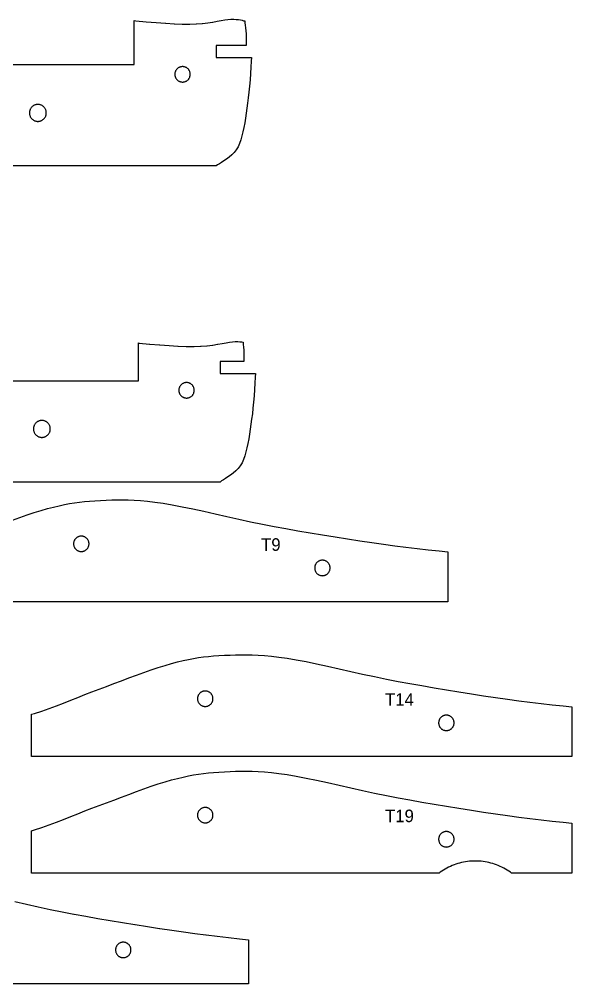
# Model space of a CAD drawing. Header units: metres. Extents: x 6 to 578, y 171 to 394.
# Drawn here: x 463.4 to 578, y 194.1 to 394 of the extents above; entities that cross this region are included whole.
import ezdxf

# ---------------------------------------------------------------- set-up
doc = ezdxf.new("R2010")
doc.units = ezdxf.units.M
doc.layers.add('CORTAR', color=1, linetype='Continuous')
doc.layers.add('GRABAR', color=5, linetype='Continuous')

msp = doc.modelspace()

# ---------------------------------------------------------------- linework, layer by layer
at = {"layer": 'CORTAR'}
for points in [[(375.3, 384.6), (487.3, 384.6), (487.3, 393.72), (487.62, 393.69), (487.63, 393.69), (489.77, 393.49), (489.78, 393.49), (491.83, 393.32), (491.85, 393.32), (493.78, 393.18), (493.8, 393.18), (495.59, 393.07), (495.61, 393.07), (497.25, 393), (497.29, 393), (498.76, 392.98), (498.81, 392.98), (500.14, 393.03), (500.19, 393.04), (501.39, 393.13), (501.44, 393.14), (502.52, 393.27), (502.56, 393.27), (503.54, 393.42), (503.57, 393.43), (504.47, 393.59), (504.48, 393.59), (505.29, 393.74), (506.04, 393.87), (506.71, 393.95), (507.34, 394), (507.93, 394), (508.45, 393.97), (508.91, 393.93), (509.31, 393.86), (509.65, 393.79), (509.96, 393.71), (510.19, 393.65), (510.24, 393.28), (510.3, 392.78), (510.36, 392.23), (510.42, 391.62), (510.46, 390.96), (510.5, 390.24), (510.51, 389.47), (510.5, 388.63), (510.5, 388.6), (504.3, 388.6), (504.3, 386.1), (511.6, 386.1), (511.56, 385.34), (511.48, 384.09), (511.4, 382.79), (511.3, 381.47), (511.19, 380.17), (511.07, 378.9), (510.94, 377.7), (510.8, 376.6), (510.65, 375.55), (510.51, 374.53), (510.36, 373.52), (510.2, 372.54), (510.02, 371.6), (509.83, 370.69), (509.62, 369.84), (509.38, 369.03), (509.1, 368.28), (508.8, 367.6), (508.43, 366.98), (507.99, 366.41), (507.49, 365.9), (506.96, 365.45), (506.42, 365.04), (505.89, 364.67), (505.4, 364.35), (504.95, 364.06), (504.58, 363.81), (504.3, 363.6), (321.3, 363.6)], [(438.53, 319.11), (488.13, 319.11), (488.13, 326.93), (488.31, 326.91), (488.33, 326.91), (490.48, 326.71), (490.5, 326.71), (492.55, 326.54), (492.58, 326.54), (494.52, 326.4), (494.55, 326.39), (496.34, 326.29), (496.39, 326.29), (498.02, 326.22), (498.1, 326.21), (499.58, 326.2), (499.69, 326.2), (501.02, 326.25), (501.13, 326.26), (502.33, 326.35), (502.43, 326.36), (503.51, 326.49), (503.59, 326.5), (504.57, 326.66), (504.63, 326.66), (505.52, 326.82), (505.54, 326.83), (506.35, 326.97), (507.06, 327.1), (507.67, 327.18), (508.22, 327.21), (508.73, 327.22), (509.18, 327.19), (509.57, 327.15), (509.84, 327.11), (509.9, 326.61), (509.95, 326.03), (510, 325.4), (510.03, 324.72), (510.04, 323.98), (510.03, 323.17), (510.03, 323.11), (505.13, 323.11), (505.13, 320.61), (512.43, 320.61), (512.39, 319.86), (512.32, 318.6), (512.23, 317.3), (512.13, 315.99), (512.02, 314.68), (511.9, 313.42), (511.77, 312.22), (511.63, 311.11), (511.48, 310.07), (511.34, 309.04), (511.19, 308.04), (511.03, 307.06), (510.85, 306.11), (510.66, 305.21), (510.45, 304.35), (510.21, 303.55), (509.93, 302.8), (509.63, 302.11), (509.26, 301.49), (508.82, 300.93), (508.32, 300.42), (507.79, 299.96), (507.25, 299.55), (506.72, 299.19), (506.23, 298.86), (505.78, 298.58), (505.41, 298.33), (505.13, 298.11), (322.13, 298.11)], [(462.05, 290.19), (463.59, 290.75), (465.09, 291.28), (466.55, 291.78), (467.96, 292.22), (469.3, 292.6), (470.55, 292.93), (471.72, 293.21), (472.83, 293.45), (473.89, 293.65), (474.92, 293.82), (475.95, 293.96), (476.98, 294.08), (478.03, 294.17), (479.14, 294.24), (480.3, 294.3), (481.47, 294.36), (482.61, 294.4), (483.74, 294.43), (484.87, 294.43), (486.05, 294.41), (487.28, 294.36), (488.6, 294.27), (490.03, 294.13), (491.58, 293.94), (493.3, 293.7), (495.18, 293.39), (497.23, 293), (499.4, 292.55), (501.68, 292.05), (504.05, 291.52), (506.47, 290.97), (508.94, 290.42), (511.41, 289.88), (513.87, 289.37), (516.3, 288.9), (518.74, 288.46), (521.23, 288.02), (523.78, 287.58), (526.35, 287.15), (528.92, 286.73), (531.49, 286.32), (534.03, 285.93), (536.52, 285.56), (538.95, 285.22), (541.3, 284.9), (543.61, 284.61), (545.93, 284.33), (548.24, 284.06), (550.51, 283.82), (552.3, 283.64), (552.3, 273.3), (522.7, 273.3), (522.7, 273.31), (502.7, 273.31), (502.3, 273.31), (442.3, 273.31)], [(462.49, 211.19), (464.91, 210.64), (464.91, 210.64), (467.38, 210.09), (467.38, 210.09), (469.86, 209.55), (469.87, 209.55), (472.33, 209.04), (472.35, 209.04), (474.77, 208.57), (474.79, 208.57), (477.22, 208.13), (477.23, 208.12), (479.73, 207.68), (479.73, 207.68), (482.28, 207.24), (482.28, 207.24), (484.85, 206.81), (484.85, 206.81), (487.43, 206.39), (487.44, 206.39), (490, 205.98), (490.01, 205.98), (492.55, 205.59), (492.56, 205.59), (495.05, 205.22), (495.06, 205.22), (497.48, 204.87), (497.49, 204.87), (499.84, 204.56), (499.85, 204.56), (502.16, 204.26), (502.17, 204.26), (504.49, 203.98), (504.49, 203.98), (506.8, 203.71), (506.81, 203.71), (509.09, 203.47), (509.1, 203.47), (511, 203.27), (511, 194.15), (399, 194.15)]]:
    msp.add_lwpolyline(points, dxfattribs=at)
for points in [[(498.88, 382.81), (498.87, 382.91), (498.84, 383.01), (498.81, 383.11), (498.78, 383.21), (498.73, 383.31), (498.68, 383.4), (498.63, 383.49), (498.57, 383.57), (498.5, 383.65), (498.43, 383.73), (498.35, 383.8), (498.27, 383.87), (498.19, 383.93), (498.1, 383.98), (498.01, 384.03), (497.91, 384.08), (497.81, 384.11), (497.71, 384.14), (497.61, 384.17), (497.51, 384.18), (497.4, 384.19), (497.3, 384.2), (497.19, 384.19), (497.09, 384.18), (496.99, 384.17), (496.88, 384.14), (496.78, 384.11), (496.69, 384.08), (496.59, 384.03), (496.5, 383.98), (496.41, 383.93), (496.32, 383.87), (496.24, 383.8), (496.17, 383.73), (496.1, 383.65), (496.03, 383.57), (495.97, 383.49), (495.91, 383.4), (495.86, 383.31), (495.82, 383.21), (495.78, 383.11), (495.75, 383.01), (495.73, 382.91), (495.71, 382.81), (495.7, 382.7), (495.7, 382.6), (495.7, 382.49), (495.71, 382.39), (495.73, 382.29), (495.75, 382.18), (495.78, 382.08), (495.82, 381.99), (495.86, 381.89), (495.91, 381.8), (495.97, 381.71), (496.03, 381.62), (496.1, 381.54), (496.17, 381.47), (496.24, 381.4), (496.32, 381.33), (496.41, 381.27), (496.5, 381.21), (496.59, 381.16), (496.69, 381.12), (496.78, 381.08), (496.88, 381.05), (496.99, 381.03), (497.09, 381.01), (497.19, 381), (497.3, 381), (497.4, 381), (497.51, 381.01), (497.61, 381.03), (497.71, 381.05), (497.81, 381.08), (497.91, 381.12), (498.01, 381.16), (498.1, 381.21), (498.19, 381.27), (498.27, 381.33), (498.35, 381.4), (498.43, 381.47), (498.5, 381.54), (498.57, 381.62), (498.63, 381.71), (498.68, 381.8), (498.73, 381.89), (498.78, 381.99), (498.81, 382.08), (498.84, 382.18), (498.87, 382.29), (498.88, 382.39), (498.9, 382.49), (498.9, 382.6), (498.9, 382.7), (498.88, 382.81)], [(468.92, 375.27), (468.87, 375.37), (468.81, 375.47), (468.75, 375.57), (468.69, 375.66), (468.61, 375.75), (468.54, 375.84), (468.45, 375.91), (468.36, 375.99), (468.27, 376.05), (468.17, 376.11), (468.07, 376.17), (467.97, 376.21), (467.86, 376.26), (467.75, 376.29), (467.64, 376.31), (467.53, 376.33), (467.41, 376.34), (467.3, 376.35), (467.18, 376.34), (467.07, 376.33), (466.96, 376.31), (466.85, 376.29), (466.74, 376.26), (466.63, 376.21), (466.52, 376.17), (466.42, 376.11), (466.33, 376.05), (466.23, 375.99), (466.14, 375.91), (466.06, 375.84), (465.98, 375.75), (465.91, 375.66), (465.84, 375.57), (465.78, 375.47), (465.73, 375.37), (465.68, 375.27), (465.64, 375.16), (465.61, 375.05), (465.58, 374.94), (465.56, 374.83), (465.55, 374.71), (465.55, 374.6), (465.55, 374.48), (465.56, 374.37), (465.58, 374.26), (465.61, 374.15), (465.64, 374.04), (465.68, 373.93), (465.73, 373.82), (465.78, 373.72), (465.84, 373.63), (465.91, 373.53), (465.98, 373.44), (466.06, 373.36), (466.14, 373.28), (466.23, 373.21), (466.33, 373.14), (466.42, 373.08), (466.52, 373.03), (466.63, 372.98), (466.74, 372.94), (466.85, 372.91), (466.96, 372.88), (467.07, 372.86), (467.18, 372.85), (467.3, 372.85), (467.41, 372.85), (467.53, 372.86), (467.64, 372.88), (467.75, 372.91), (467.86, 372.94), (467.97, 372.98), (468.07, 373.03), (468.17, 373.08), (468.27, 373.14), (468.36, 373.21), (468.45, 373.28), (468.54, 373.36), (468.61, 373.44), (468.69, 373.53), (468.75, 373.63), (468.81, 373.72), (468.87, 373.82), (468.92, 373.93), (468.96, 374.04), (468.99, 374.15), (469.01, 374.26), (469.03, 374.37), (469.04, 374.48), (469.05, 374.6), (469.04, 374.71), (469.03, 374.83), (469.01, 374.94), (468.99, 375.05), (468.96, 375.16), (468.92, 375.27)], [(499.71, 317.32), (499.7, 317.43), (499.67, 317.53), (499.64, 317.63), (499.61, 317.73), (499.56, 317.82), (499.51, 317.91), (499.46, 318), (499.4, 318.09), (499.33, 318.17), (499.26, 318.25), (499.18, 318.32), (499.1, 318.38), (499.02, 318.44), (498.93, 318.5), (498.84, 318.55), (498.74, 318.59), (498.64, 318.63), (498.54, 318.66), (498.44, 318.68), (498.34, 318.7), (498.23, 318.71), (498.13, 318.71), (498.02, 318.71), (497.92, 318.7), (497.82, 318.68), (497.71, 318.66), (497.61, 318.63), (497.52, 318.59), (497.42, 318.55), (497.33, 318.5), (497.24, 318.44), (497.15, 318.38), (497.07, 318.32), (497, 318.25), (496.93, 318.17), (496.86, 318.09), (496.8, 318), (496.74, 317.91), (496.69, 317.82), (496.65, 317.73), (496.61, 317.63), (496.58, 317.53), (496.56, 317.43), (496.54, 317.32), (496.53, 317.22), (496.53, 317.11), (496.53, 317.01), (496.54, 316.9), (496.56, 316.8), (496.58, 316.7), (496.61, 316.6), (496.65, 316.5), (496.69, 316.41), (496.74, 316.31), (496.8, 316.22), (496.86, 316.14), (496.93, 316.06), (497, 315.98), (497.07, 315.91), (497.15, 315.84), (497.24, 315.78), (497.33, 315.73), (497.42, 315.68), (497.52, 315.64), (497.61, 315.6), (497.71, 315.57), (497.82, 315.54), (497.92, 315.53), (498.02, 315.52), (498.13, 315.51), (498.23, 315.52), (498.34, 315.53), (498.44, 315.54), (498.54, 315.57), (498.64, 315.6), (498.74, 315.64), (498.84, 315.68), (498.93, 315.73), (499.02, 315.78), (499.1, 315.84), (499.18, 315.91), (499.26, 315.98), (499.33, 316.06), (499.4, 316.14), (499.46, 316.22), (499.51, 316.31), (499.56, 316.41), (499.61, 316.5), (499.64, 316.6), (499.67, 316.7), (499.7, 316.8), (499.71, 316.9), (499.73, 317.01), (499.73, 317.11), (499.73, 317.22), (499.71, 317.32)], [(469.75, 309.78), (469.7, 309.89), (469.64, 309.99), (469.58, 310.09), (469.52, 310.18), (469.44, 310.27), (469.37, 310.35), (469.28, 310.43), (469.19, 310.5), (469.1, 310.57), (469, 310.63), (468.9, 310.68), (468.8, 310.73), (468.69, 310.77), (468.58, 310.8), (468.47, 310.83), (468.36, 310.85), (468.24, 310.86), (468.13, 310.86), (468.01, 310.86), (467.9, 310.85), (467.79, 310.83), (467.68, 310.8), (467.57, 310.77), (467.46, 310.73), (467.35, 310.68), (467.25, 310.63), (467.16, 310.57), (467.06, 310.5), (466.97, 310.43), (466.89, 310.35), (466.81, 310.27), (466.74, 310.18), (466.67, 310.09), (466.61, 309.99), (466.56, 309.89), (466.51, 309.78), (466.47, 309.68), (466.44, 309.57), (466.41, 309.46), (466.39, 309.34), (466.38, 309.23), (466.38, 309.11), (466.38, 309), (466.39, 308.89), (466.41, 308.77), (466.44, 308.66), (466.47, 308.55), (466.51, 308.44), (466.56, 308.34), (466.61, 308.24), (466.67, 308.14), (466.74, 308.05), (466.81, 307.96), (466.89, 307.88), (466.97, 307.8), (467.06, 307.73), (467.16, 307.66), (467.25, 307.6), (467.35, 307.54), (467.46, 307.5), (467.57, 307.46), (467.68, 307.42), (467.79, 307.4), (467.9, 307.38), (468.01, 307.37), (468.13, 307.36), (468.24, 307.37), (468.36, 307.38), (468.47, 307.4), (468.58, 307.42), (468.69, 307.46), (468.8, 307.5), (468.9, 307.54), (469, 307.6), (469.1, 307.66), (469.19, 307.73), (469.28, 307.8), (469.37, 307.88), (469.44, 307.96), (469.52, 308.05), (469.58, 308.14), (469.64, 308.24), (469.7, 308.34), (469.75, 308.44), (469.79, 308.55), (469.82, 308.66), (469.85, 308.77), (469.86, 308.89), (469.87, 309), (469.88, 309.11), (469.87, 309.23), (469.86, 309.34), (469.85, 309.46), (469.82, 309.57), (469.79, 309.68), (469.75, 309.78)], [(477.88, 285.51), (477.87, 285.62), (477.84, 285.72), (477.81, 285.82), (477.78, 285.92), (477.73, 286.01), (477.68, 286.1), (477.63, 286.19), (477.57, 286.28), (477.5, 286.36), (477.43, 286.44), (477.35, 286.51), (477.27, 286.57), (477.19, 286.63), (477.1, 286.69), (477.01, 286.74), (476.91, 286.78), (476.81, 286.82), (476.71, 286.85), (476.61, 286.87), (476.51, 286.89), (476.4, 286.9), (476.3, 286.9), (476.19, 286.9), (476.09, 286.89), (475.99, 286.87), (475.88, 286.85), (475.78, 286.82), (475.69, 286.78), (475.59, 286.74), (475.5, 286.69), (475.41, 286.63), (475.32, 286.57), (475.24, 286.51), (475.17, 286.44), (475.1, 286.36), (475.03, 286.28), (474.97, 286.19), (474.91, 286.1), (474.86, 286.01), (474.82, 285.92), (474.78, 285.82), (474.75, 285.72), (474.73, 285.62), (474.71, 285.51), (474.7, 285.41), (474.7, 285.3), (474.7, 285.2), (474.71, 285.1), (474.73, 284.99), (474.75, 284.89), (474.78, 284.79), (474.82, 284.69), (474.86, 284.6), (474.91, 284.5), (474.97, 284.42), (475.03, 284.33), (475.1, 284.25), (475.17, 284.17), (475.24, 284.1), (475.32, 284.03), (475.41, 283.97), (475.5, 283.92), (475.59, 283.87), (475.69, 283.83), (475.78, 283.79), (475.88, 283.76), (475.99, 283.73), (476.09, 283.72), (476.19, 283.71), (476.3, 283.7), (476.4, 283.71), (476.51, 283.72), (476.61, 283.73), (476.71, 283.76), (476.81, 283.79), (476.91, 283.83), (477.01, 283.87), (477.1, 283.92), (477.19, 283.97), (477.27, 284.03), (477.35, 284.1), (477.43, 284.17), (477.5, 284.25), (477.57, 284.33), (477.63, 284.42), (477.68, 284.5), (477.73, 284.6), (477.78, 284.69), (477.81, 284.79), (477.84, 284.89), (477.87, 284.99), (477.88, 285.1), (477.9, 285.2), (477.9, 285.3), (477.9, 285.41), (477.88, 285.51)], [(527.9, 280.41), (527.88, 280.51), (527.87, 280.62), (527.84, 280.72), (527.81, 280.82), (527.78, 280.92), (527.73, 281.01), (527.68, 281.1), (527.63, 281.19), (527.57, 281.28), (527.5, 281.36), (527.43, 281.44), (527.35, 281.51), (527.27, 281.57), (527.19, 281.63), (527.1, 281.69), (527.01, 281.74), (526.91, 281.78), (526.81, 281.82), (526.71, 281.85), (526.61, 281.87), (526.51, 281.89), (526.4, 281.9), (526.3, 281.9), (526.19, 281.9), (526.09, 281.89), (525.99, 281.87), (525.88, 281.85), (525.78, 281.82), (525.69, 281.78), (525.59, 281.74), (525.5, 281.69), (525.41, 281.63), (525.32, 281.57), (525.24, 281.51), (525.17, 281.44), (525.1, 281.36), (525.03, 281.28), (524.97, 281.19), (524.91, 281.1), (524.86, 281.01), (524.82, 280.92), (524.78, 280.82), (524.75, 280.72), (524.73, 280.62), (524.71, 280.51), (524.7, 280.41), (524.7, 280.3), (524.7, 280.2), (524.71, 280.1), (524.73, 279.99), (524.75, 279.89), (524.78, 279.79), (524.82, 279.69), (524.86, 279.6), (524.91, 279.5), (524.97, 279.42), (525.03, 279.33), (525.1, 279.25), (525.17, 279.17), (525.24, 279.1), (525.32, 279.03), (525.41, 278.97), (525.5, 278.92), (525.59, 278.87), (525.69, 278.83), (525.78, 278.79), (525.88, 278.76), (525.99, 278.73), (526.09, 278.72), (526.19, 278.71), (526.3, 278.7), (526.4, 278.71), (526.51, 278.72), (526.61, 278.73), (526.71, 278.76), (526.81, 278.79), (526.91, 278.83), (527.01, 278.87), (527.1, 278.92), (527.19, 278.97), (527.27, 279.03), (527.35, 279.1), (527.43, 279.17), (527.5, 279.25), (527.57, 279.33), (527.63, 279.42), (527.68, 279.5), (527.73, 279.6), (527.78, 279.69), (527.81, 279.79), (527.84, 279.89), (527.87, 279.99), (527.88, 280.1), (527.9, 280.2), (527.9, 280.3), (527.9, 280.41)], [(469.65, 251.17), (471.14, 251.73), (472.62, 252.31), (474.1, 252.9), (475.56, 253.49), (477.03, 254.07), (478.51, 254.65), (480, 255.2), (481.52, 255.76), (483.06, 256.33), (484.63, 256.92), (486.19, 257.51), (487.75, 258.09), (489.29, 258.65), (490.79, 259.18), (492.26, 259.68), (493.66, 260.12), (495, 260.5), (496.25, 260.83), (497.42, 261.11), (498.53, 261.35), (499.59, 261.55), (500.62, 261.72), (501.65, 261.86), (502.68, 261.97), (503.74, 262.07), (504.84, 262.14), (506, 262.2), (507.17, 262.25), (508.31, 262.3), (509.44, 262.32), (510.58, 262.33), (511.75, 262.31), (512.98, 262.25), (514.3, 262.16), (515.73, 262.03), (517.29, 261.84), (519, 261.6), (520.89, 261.29), (522.93, 260.9), (525.1, 260.45), (527.38, 259.95), (529.75, 259.41), (532.18, 258.87), (534.64, 258.32), (537.11, 257.78), (539.57, 257.27), (542, 256.8), (544.44, 256.36), (546.94, 255.92), (549.48, 255.48), (552.05, 255.05), (554.62, 254.63), (557.19, 254.22), (559.73, 253.83), (562.22, 253.46), (564.65, 253.12), (567, 252.8), (569.31, 252.51), (571.63, 252.23), (573.94, 251.96), (576.22, 251.71), (578, 251.53), (578, 241.21), (548.4, 241.21), (548, 241.21), (528.4, 241.21), (528, 241.21), (468, 241.21), (468, 241.2), (466, 241.2), (466, 249.99), (466.58, 250.15), (468.13, 250.65), (469.65, 251.17)], [(503.59, 253.41), (503.57, 253.51), (503.55, 253.62), (503.52, 253.72), (503.48, 253.81), (503.43, 253.91), (503.39, 254), (503.33, 254.09), (503.27, 254.18), (503.2, 254.26), (503.13, 254.33), (503.05, 254.41), (502.97, 254.47), (502.89, 254.53), (502.8, 254.59), (502.71, 254.64), (502.61, 254.68), (502.51, 254.72), (502.41, 254.75), (502.31, 254.77), (502.21, 254.79), (502.1, 254.8), (502, 254.8), (501.9, 254.8), (501.79, 254.79), (501.69, 254.77), (501.59, 254.75), (501.49, 254.72), (501.39, 254.68), (501.29, 254.64), (501.2, 254.59), (501.11, 254.53), (501.03, 254.47), (500.95, 254.41), (500.87, 254.33), (500.8, 254.26), (500.73, 254.18), (500.67, 254.09), (500.61, 254), (500.57, 253.91), (500.52, 253.81), (500.48, 253.72), (500.45, 253.62), (500.43, 253.51), (500.41, 253.41), (500.4, 253.31), (500.4, 253.2), (500.4, 253.1), (500.41, 252.99), (500.43, 252.89), (500.45, 252.79), (500.48, 252.69), (500.52, 252.59), (500.57, 252.49), (500.61, 252.4), (500.67, 252.31), (500.73, 252.23), (500.8, 252.15), (500.87, 252.07), (500.95, 252), (501.03, 251.93), (501.11, 251.87), (501.2, 251.82), (501.29, 251.77), (501.39, 251.72), (501.49, 251.69), (501.59, 251.66), (501.69, 251.63), (501.79, 251.62), (501.9, 251.61), (502, 251.6), (502.1, 251.61), (502.21, 251.62), (502.31, 251.63), (502.41, 251.66), (502.51, 251.69), (502.61, 251.72), (502.71, 251.77), (502.8, 251.82), (502.89, 251.87), (502.97, 251.93), (503.05, 252), (503.13, 252.07), (503.2, 252.15), (503.27, 252.23), (503.33, 252.31), (503.39, 252.4), (503.43, 252.49), (503.48, 252.59), (503.52, 252.69), (503.55, 252.79), (503.57, 252.89), (503.59, 252.99), (503.6, 253.1), (503.6, 253.2), (503.6, 253.31), (503.59, 253.41)], [(553.6, 248.31), (553.59, 248.41), (553.57, 248.51), (553.55, 248.62), (553.52, 248.72), (553.48, 248.81), (553.43, 248.91), (553.39, 249), (553.33, 249.09), (553.27, 249.18), (553.2, 249.26), (553.13, 249.33), (553.05, 249.41), (552.97, 249.47), (552.89, 249.53), (552.8, 249.59), (552.71, 249.64), (552.61, 249.68), (552.51, 249.72), (552.41, 249.75), (552.31, 249.77), (552.21, 249.79), (552.1, 249.8), (552, 249.8), (551.9, 249.8), (551.79, 249.79), (551.69, 249.77), (551.59, 249.75), (551.49, 249.72), (551.39, 249.68), (551.29, 249.64), (551.2, 249.59), (551.11, 249.53), (551.03, 249.47), (550.95, 249.41), (550.87, 249.33), (550.8, 249.26), (550.73, 249.18), (550.67, 249.09), (550.61, 249), (550.57, 248.91), (550.52, 248.81), (550.48, 248.72), (550.45, 248.62), (550.43, 248.51), (550.41, 248.41), (550.4, 248.31), (550.4, 248.2), (550.4, 248.1), (550.41, 247.99), (550.43, 247.89), (550.45, 247.79), (550.48, 247.69), (550.52, 247.59), (550.57, 247.49), (550.61, 247.4), (550.67, 247.31), (550.73, 247.23), (550.8, 247.15), (550.87, 247.07), (550.95, 247), (551.03, 246.93), (551.11, 246.87), (551.2, 246.82), (551.29, 246.77), (551.39, 246.72), (551.49, 246.69), (551.59, 246.66), (551.69, 246.63), (551.79, 246.62), (551.9, 246.61), (552, 246.6), (552.1, 246.61), (552.21, 246.62), (552.31, 246.63), (552.41, 246.66), (552.51, 246.69), (552.61, 246.72), (552.71, 246.77), (552.8, 246.82), (552.89, 246.87), (552.97, 246.93), (553.05, 247), (553.13, 247.07), (553.2, 247.15), (553.27, 247.23), (553.33, 247.31), (553.39, 247.4), (553.43, 247.49), (553.48, 247.59), (553.52, 247.69), (553.55, 247.79), (553.57, 247.89), (553.59, 247.99), (553.6, 248.1), (553.6, 248.2), (553.6, 248.31)], [(469.65, 227.05), (471.14, 227.6), (472.62, 228.18), (474.1, 228.77), (475.56, 229.36), (477.03, 229.95), (478.51, 230.52), (480, 231.07), (481.52, 231.63), (483.06, 232.21), (484.63, 232.79), (486.19, 233.38), (487.75, 233.96), (489.29, 234.52), (490.79, 235.06), (492.26, 235.55), (493.66, 235.99), (495, 236.37), (496.25, 236.7), (497.42, 236.98), (498.53, 237.22), (499.59, 237.42), (500.62, 237.59), (501.65, 237.73), (502.68, 237.85), (503.74, 237.94), (504.84, 238.01), (506, 238.07), (507.17, 238.13), (508.31, 238.17), (509.44, 238.2), (510.58, 238.2), (511.75, 238.18), (512.98, 238.13), (514.3, 238.04), (515.73, 237.9), (517.29, 237.72), (519, 237.47), (520.89, 237.16), (522.93, 236.77), (525.1, 236.32), (527.38, 235.82), (529.75, 235.29), (532.18, 234.74), (534.64, 234.19), (537.11, 233.65), (539.57, 233.14), (542, 232.67), (544.44, 232.23), (546.94, 231.79), (549.48, 231.35), (552.05, 230.92), (554.62, 230.5), (557.19, 230.09), (559.73, 229.7), (562.22, 229.33), (564.65, 228.99), (567, 228.67), (569.31, 228.38), (571.63, 228.1), (573.94, 227.83), (576.22, 227.59), (578, 227.41), (578, 217.07), (565.5, 217.07), (565.28, 217.24), (564.94, 217.47), (564.6, 217.69), (564.25, 217.9), (563.89, 218.1), (563.53, 218.29), (563.16, 218.46), (562.78, 218.62), (562.4, 218.77), (562.02, 218.91), (561.63, 219.04), (561.24, 219.15), (560.84, 219.25), (560.44, 219.33), (560.04, 219.41), (559.63, 219.47), (559.23, 219.51), (558.82, 219.55), (558.41, 219.57), (558, 219.57), (557.59, 219.57), (557.18, 219.55), (556.77, 219.51), (556.37, 219.47), (555.96, 219.41), (555.56, 219.33), (555.16, 219.25), (554.76, 219.15), (554.37, 219.04), (553.98, 218.91), (553.6, 218.77), (553.22, 218.62), (552.84, 218.46), (552.47, 218.29), (552.11, 218.1), (551.75, 217.9), (551.4, 217.69), (551.06, 217.47), (550.72, 217.24), (550.52, 217.08), (538, 217.08), (538, 217.07), (528.4, 217.07), (528.4, 217.08), (468, 217.08), (468, 217.07), (466, 217.07), (466, 225.86), (466.58, 226.02), (468.13, 226.52), (469.65, 227.05)], [(503.59, 229.28), (503.57, 229.39), (503.55, 229.49), (503.52, 229.59), (503.48, 229.69), (503.43, 229.78), (503.39, 229.87), (503.33, 229.96), (503.27, 230.05), (503.2, 230.13), (503.13, 230.21), (503.05, 230.28), (502.97, 230.34), (502.89, 230.41), (502.8, 230.46), (502.71, 230.51), (502.61, 230.55), (502.51, 230.59), (502.41, 230.62), (502.31, 230.64), (502.21, 230.66), (502.1, 230.67), (502, 230.67), (501.9, 230.67), (501.79, 230.66), (501.69, 230.64), (501.59, 230.62), (501.49, 230.59), (501.39, 230.55), (501.29, 230.51), (501.2, 230.46), (501.11, 230.41), (501.03, 230.34), (500.95, 230.28), (500.87, 230.21), (500.8, 230.13), (500.73, 230.05), (500.67, 229.96), (500.61, 229.87), (500.57, 229.78), (500.52, 229.69), (500.48, 229.59), (500.45, 229.49), (500.43, 229.39), (500.41, 229.28), (500.4, 229.18), (500.4, 229.07), (500.4, 228.97), (500.41, 228.87), (500.43, 228.76), (500.45, 228.66), (500.48, 228.56), (500.52, 228.46), (500.57, 228.37), (500.61, 228.27), (500.67, 228.19), (500.73, 228.1), (500.8, 228.02), (500.87, 227.94), (500.95, 227.87), (501.03, 227.81), (501.11, 227.74), (501.2, 227.69), (501.29, 227.64), (501.39, 227.6), (501.49, 227.56), (501.59, 227.53), (501.69, 227.51), (501.79, 227.49), (501.9, 227.48), (502, 227.47), (502.1, 227.48), (502.21, 227.49), (502.31, 227.51), (502.41, 227.53), (502.51, 227.56), (502.61, 227.6), (502.71, 227.64), (502.8, 227.69), (502.89, 227.74), (502.97, 227.81), (503.05, 227.87), (503.13, 227.94), (503.2, 228.02), (503.27, 228.1), (503.33, 228.19), (503.39, 228.27), (503.43, 228.37), (503.48, 228.46), (503.52, 228.56), (503.55, 228.66), (503.57, 228.76), (503.59, 228.87), (503.6, 228.97), (503.6, 229.07), (503.6, 229.18), (503.59, 229.28)], [(553.6, 224.18), (553.59, 224.28), (553.57, 224.39), (553.55, 224.49), (553.52, 224.59), (553.48, 224.69), (553.43, 224.78), (553.39, 224.87), (553.33, 224.96), (553.27, 225.05), (553.2, 225.13), (553.13, 225.21), (553.05, 225.28), (552.97, 225.34), (552.89, 225.41), (552.8, 225.46), (552.71, 225.51), (552.61, 225.55), (552.51, 225.59), (552.41, 225.62), (552.31, 225.64), (552.21, 225.66), (552.1, 225.67), (552, 225.67), (551.9, 225.67), (551.79, 225.66), (551.69, 225.64), (551.59, 225.62), (551.49, 225.59), (551.39, 225.55), (551.29, 225.51), (551.2, 225.46), (551.11, 225.41), (551.03, 225.34), (550.95, 225.28), (550.87, 225.21), (550.8, 225.13), (550.73, 225.05), (550.67, 224.96), (550.61, 224.87), (550.57, 224.78), (550.52, 224.69), (550.48, 224.59), (550.45, 224.49), (550.43, 224.39), (550.41, 224.28), (550.4, 224.18), (550.4, 224.07), (550.4, 223.97), (550.41, 223.87), (550.43, 223.76), (550.45, 223.66), (550.48, 223.56), (550.52, 223.46), (550.57, 223.37), (550.61, 223.27), (550.67, 223.19), (550.73, 223.1), (550.8, 223.02), (550.87, 222.94), (550.95, 222.87), (551.03, 222.81), (551.11, 222.74), (551.2, 222.69), (551.29, 222.64), (551.39, 222.6), (551.49, 222.56), (551.59, 222.53), (551.69, 222.51), (551.79, 222.49), (551.9, 222.48), (552, 222.47), (552.1, 222.48), (552.21, 222.49), (552.31, 222.51), (552.41, 222.53), (552.51, 222.56), (552.61, 222.6), (552.71, 222.64), (552.8, 222.69), (552.89, 222.74), (552.97, 222.81), (553.05, 222.87), (553.13, 222.94), (553.2, 223.02), (553.27, 223.1), (553.33, 223.19), (553.39, 223.27), (553.43, 223.37), (553.48, 223.46), (553.52, 223.56), (553.55, 223.66), (553.57, 223.76), (553.59, 223.87), (553.6, 223.97), (553.6, 224.07), (553.6, 224.18)], [(486.6, 201.25), (486.59, 201.36), (486.57, 201.46), (486.55, 201.56), (486.52, 201.66), (486.48, 201.76), (486.43, 201.86), (486.39, 201.95), (486.33, 202.04), (486.27, 202.12), (486.2, 202.2), (486.13, 202.28), (486.05, 202.35), (485.97, 202.42), (485.89, 202.48), (485.8, 202.53), (485.71, 202.58), (485.61, 202.63), (485.51, 202.66), (485.41, 202.69), (485.31, 202.72), (485.21, 202.73), (485.1, 202.74), (485, 202.75), (484.9, 202.74), (484.79, 202.73), (484.69, 202.72), (484.59, 202.69), (484.49, 202.66), (484.39, 202.63), (484.29, 202.58), (484.2, 202.53), (484.11, 202.48), (484.03, 202.42), (483.95, 202.35), (483.87, 202.28), (483.8, 202.2), (483.73, 202.12), (483.67, 202.04), (483.61, 201.95), (483.57, 201.86), (483.52, 201.76), (483.48, 201.66), (483.45, 201.56), (483.43, 201.46), (483.41, 201.36), (483.4, 201.25), (483.4, 201.15), (483.4, 201.04), (483.41, 200.94), (483.43, 200.84), (483.45, 200.73), (483.48, 200.63), (483.52, 200.54), (483.57, 200.44), (483.61, 200.35), (483.67, 200.26), (483.73, 200.17), (483.8, 200.09), (483.87, 200.02), (483.95, 199.94), (484.03, 199.88), (484.11, 199.82), (484.2, 199.76), (484.29, 199.71), (484.39, 199.67), (484.49, 199.63), (484.59, 199.6), (484.69, 199.58), (484.79, 199.56), (484.9, 199.55), (485, 199.55), (485.1, 199.55), (485.21, 199.56), (485.31, 199.58), (485.41, 199.6), (485.51, 199.63), (485.61, 199.67), (485.71, 199.71), (485.8, 199.76), (485.89, 199.82), (485.97, 199.88), (486.05, 199.94), (486.13, 200.02), (486.2, 200.09), (486.27, 200.17), (486.33, 200.26), (486.39, 200.35), (486.43, 200.44), (486.48, 200.54), (486.52, 200.63), (486.55, 200.73), (486.57, 200.84), (486.59, 200.94), (486.6, 201.04), (486.6, 201.15), (486.6, 201.25)]]:
    msp.add_lwpolyline(points, close=True, dxfattribs=at)

# ---------------------------------------------------------------- texts
at = {"layer": 'GRABAR'}
for s, p in [('T9', (513.58, 283.85)), ('T14', (539.28, 251.75)), ('T19', (539.28, 227.62))]:
    msp.add_text(s, height=2.6, dxfattribs=at).set_placement(p)

doc.saveas('drawing.dxf')
